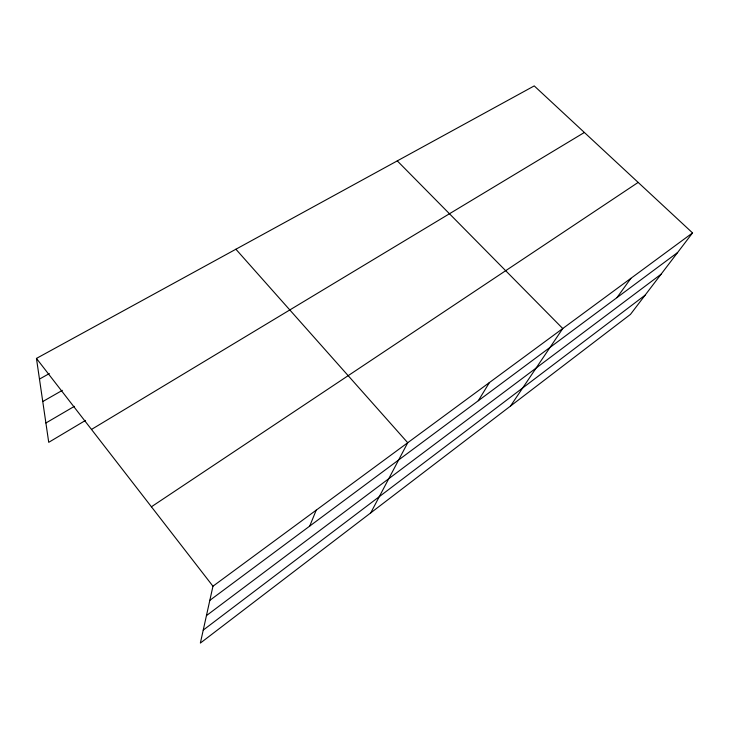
<?xml version="1.0" encoding="UTF-8"?>
<svg xmlns="http://www.w3.org/2000/svg" width="729" height="729" viewBox="0 0 729 729"><rect width="100%" height="100%" fill="white"/><g stroke="black" fill="none" stroke-linecap="round" stroke-linejoin="round"><path stroke-width="1.09" d="M692.55 232.916L212.959 586.216L200.357 643.087L630.467 314.381L692.55 232.916L534.229 85.913L36.45 358.413L48.725 442.33L85.53 420.405M309.725 526.074L316.213 510.154M370.724 512.888L407.73 442.74L235.895 249.227M478.297 400.731L489.414 382.561M510.491 406.071L562.761 328.533L397.278 160.881M616.925 297.66L630.895 278.341M203.236 630.102L645.101 295.181M206.444 615.622L661.103 274.195M209.824 600.359L677.596 252.544M151.413 506.783L638.157 182.414M91.49 429.445L584.376 132.468M45.9 422.993L74.394 406.335M42.756 401.551L62.357 390.343M39.475 379.089L49.353 373.558M36.45 358.413L212.959 586.216"/></g></svg>
